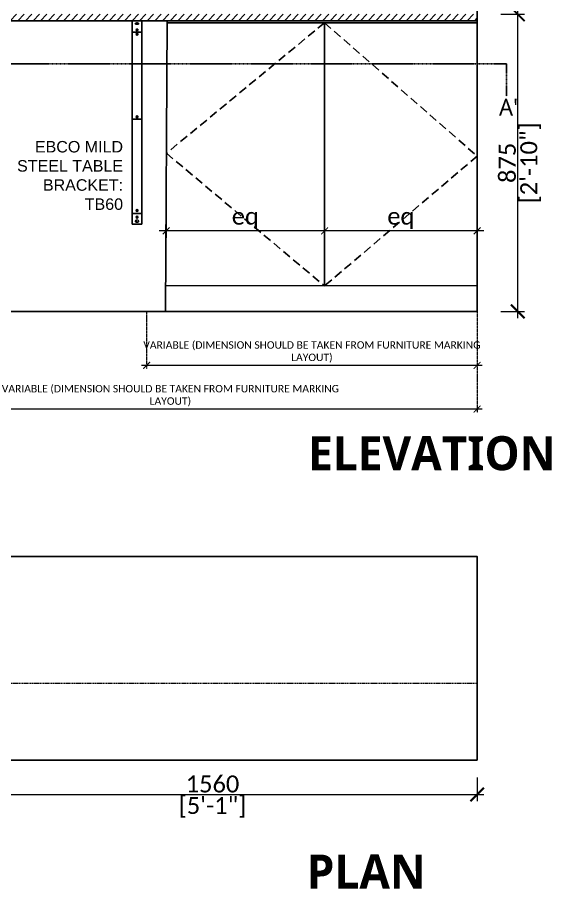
# Model space of a CAD drawing. Header units: millimetres. Extents: x 4214494 to 4225021, y -175262 to -164158.
# Drawn here: x 4219230 to 4220805, y -175262 to -172697 of the extents above; entities that cross this region are included whole.
import ezdxf

# ---------------------------------------------------------------- set-up
doc = ezdxf.new("R2010")
doc.units = ezdxf.units.MM
doc.header["$LTSCALE"] = 0.5
doc.header["$MEASUREMENT"] = 0
doc.header["$PDMODE"] = 2
for name, pattern in [('6TH FL INTERNAL WALL$0$HIDDEN', [9.525, 6.35, -3.175]), ('DASHED', [0.75, 0.5, -0.25]), ('DASHED2', [0.375, 0.25, -0.125]), ('PDF_IMPORT', [1, 0.8, -0.2])]:
    doc.linetypes.add(name, pattern=pattern)
for name, color, linetype, lineweight in [('A-Disp-Sunglasses Unit', 31, 'Continuous', 13), ('dim', 44, 'Continuous', 9), ('hatch', 252, 'Continuous', 9), ('TEXT', 7, 'Continuous', 30)]:
    doc.layers.add(name, color=color, linetype=linetype, lineweight=lineweight)
doc.layers.add('BG&E - DIMENSIONS', color=7, linetype='Continuous')
doc.layers.add('FURN', color=153, linetype='Continuous')
doc.styles.add('S50 - FURN', font='segoeuil.ttf', dxfattribs={"height": 75})
doc.styles.get("Standard").update_dxf_attribs({"font": 'arial.ttf'})
doc.styles.add('TEXT-25', font='calibril.ttf', dxfattribs={"height": 25})
doc.styles.add('TEXT-50', font='calibril.ttf', dxfattribs={"height": 50})
doc.styles.add('Titan-Fastrack', font='segoeuil.ttf')
doc.dimstyles.new('DIM-25', dxfattribs={"dimtxt": 25, "dimasz": 20, "dimexe": 10, "dimexo": 0.0625, "dimgap": 5, "dimtad": 1, "dimdec": 0, "dimzin": 0, "dimdsep": 46, "dimtxsty": 'TEXT-25', "dimblk": 'ARCHTICK', "dimcen": 0.09, "dimdle": 15, "dimclrd": 150, "dimclre": 8, "dimclrt": 7, "dimadec": 0, "dimazin": 0, "dimtfac": 1, "dimtdec": 0, "dimtofl": 0, "dimtmove": 0, "dimatfit": 3, "dimldrblk": 'OPEN30', "dimfxl": 50, "dimtolj": 1, "dimtzin": 0, "dimlwd": 5, "dimlwe": 0, "dimarcsym": 0})
doc.dimstyles.new('DIM-50', dxfattribs={"dimtxt": 50, "dimasz": 40, "dimexe": 20, "dimexo": 0.0625, "dimgap": 5, "dimtad": 1, "dimdec": 0, "dimzin": 0, "dimdsep": 46, "dimtxsty": 'TEXT-50', "dimblk": 'ARCHTICK', "dimcen": 0.09, "dimdle": 20, "dimclrd": 150, "dimclre": 8, "dimclrt": 7, "dimadec": 0, "dimazin": 0, "dimtfac": 1, "dimtdec": 0, "dimtofl": 0, "dimtmove": 0, "dimatfit": 3, "dimldrblk": 'OPEN30', "dimfxl": 50, "dimfxlon": 1, "dimtolj": 1, "dimtzin": 0, "dimlwd": 5, "dimlwe": 0, "dimarcsym": 0})

# ---------------------------------------------------------------- blocks, each defined once
blk = doc.blocks.new('_ArchTick')
at = {"color": 0, "linetype": 'ByBlock', "const_width": 0.15}
blk.add_lwpolyline([(-0.5, -0.5), (0.5, 0.5)], dxfattribs=at)
blk = doc.blocks.new('*D42')
at = {"layer": 'Defpoints', "color": 0, "lineweight": 0, "transparency": 16777216}
for p in [(4219668.8, -173266.3), (4220135.7, -173265.7, 0), (4219668.8, -173325.3, 0)]:
    blk.add_point(p, dxfattribs=at)
at = {"layer": 'dim', "color": 8, "linetype": 'Continuous', "lineweight": 0, "transparency": 16777216}
for p, q in [((4219668.8, -173275.3, 0), (4219668.8, -173345.3, 0)), ((4220135.7, -173275.3, 0), (4220135.7, -173345.3, 0))]:
    blk.add_line(p, q, dxfattribs=at)
at = {"layer": 'dim', "color": 150, "linetype": 'Continuous', "lineweight": 5, "transparency": 16777216}
blk.add_line((4220155.7, -173325.3, 0), (4219648.8, -173325.3, 0), dxfattribs=at)
at = {"layer": 'dim', "color": 150, "lineweight": 5, "transparency": 16777216, "xscale": 20, "yscale": 20, "zscale": 20, "rotation": 180}
blk.add_blockref('_ArchTick', (4219668.8, -173325.3, 0), dxfattribs=at)
at = {"layer": 'dim', "color": 150, "lineweight": 5, "transparency": 16777216, "xscale": 20, "yscale": 20, "zscale": 20}
blk.add_blockref('_ArchTick', (4220135.7, -173325.3, 0), dxfattribs=at)
at = {"layer": 'dim', "color": 7, "transparency": 16777216, "insert": (4219902.2, -173288.3, 0), "char_height": 50, "attachment_point": 5, "style": 'TEXT-50'}
blk.add_mtext('\\A1;eq', dxfattribs=at)
blk = doc.blocks.new('_Open30')
at = {"color": 0, "linetype": 'ByBlock', "lineweight": -2}
for p, q in [((-1, 0.268), (0, 0)), ((0, 0), (-1, -0.268)), ((0, 0), (-1, 0))]:
    blk.add_line(p, q, dxfattribs=at)
blk = doc.blocks.new('*D43')
at = {"layer": 'Defpoints', "color": 0, "lineweight": 0, "transparency": 16777216}
for p in [(4220135.7, -173249.9), (4220585.6, -173249.9), (4220135.7, -173325.3)]:
    blk.add_point(p, dxfattribs=at)
at = {"layer": 'dim', "color": 8, "linetype": 'Continuous', "lineweight": 0, "transparency": 16777216}
for p, q in [((4220135.7, -173275.3), (4220135.7, -173345.3)), ((4220585.6, -173275.3), (4220585.6, -173345.3))]:
    blk.add_line(p, q, dxfattribs=at)
at = {"layer": 'dim', "color": 150, "linetype": 'Continuous', "lineweight": 5, "transparency": 16777216}
blk.add_line((4220605.6, -173325.3), (4220115.7, -173325.3), dxfattribs=at)
at = {"layer": 'dim', "color": 150, "lineweight": 5, "transparency": 16777216, "xscale": 20, "yscale": 20, "zscale": 20, "rotation": 180}
blk.add_blockref('_ArchTick', (4220135.7, -173325.3), dxfattribs=at)
at = {"layer": 'dim', "color": 150, "lineweight": 5, "transparency": 16777216, "xscale": 20, "yscale": 20, "zscale": 20}
blk.add_blockref('_ArchTick', (4220585.6, -173325.3), dxfattribs=at)
at = {"layer": 'dim', "color": 7, "transparency": 16777216, "insert": (4220360.6, -173288.3), "char_height": 50, "attachment_point": 5, "style": 'TEXT-50'}
blk.add_mtext('\\A1;eq', dxfattribs=at)
blk = doc.blocks.new('*D47')
at = {"color": 8, "linetype": 'Continuous', "lineweight": 0, "transparency": 16777216}
for p, q in [((4219025.4, -174934.9, 0), (4219025.4, -175004.9, 0)), ((4220585.6, -174934.9, 0), (4220585.6, -175004.9, 0))]:
    blk.add_line(p, q, dxfattribs=at)
at = {"color": 150, "linetype": 'Continuous', "lineweight": 5, "transparency": 16777216}
blk.add_line((4219005.4, -174984.9, 0), (4220605.6, -174984.9, 0), dxfattribs=at)
at = {"layer": 'Defpoints', "color": 0, "lineweight": 0, "transparency": 16777216}
for p in [(4219025.4, -174883.9, 0), (4220585.6, -174883.9, 0), (4220585.6, -174984.9, 0)]:
    blk.add_point(p, dxfattribs=at)
at = {"color": 150, "lineweight": 5, "transparency": 16777216, "xscale": 40, "yscale": 40, "zscale": 40, "rotation": 180}
blk.add_blockref('_ArchTick', (4219025.4, -174984.9, 0), dxfattribs=at)
at = {"color": 150, "lineweight": 5, "transparency": 16777216, "xscale": 40, "yscale": 40, "zscale": 40}
blk.add_blockref('_ArchTick', (4220585.6, -174984.9, 0), dxfattribs=at)
at = {"color": 7, "transparency": 16777216, "char_height": 50, "attachment_point": 5, "style": 'TEXT-50'}
for s, insert in [('\\A1;1560', (4219805.5, -174954.3, 0)), ('\\A1;[5\'-1"]', (4219805.5, -175022.6, 0))]:
    blk.add_mtext(s, dxfattribs=dict(at, insert=insert))
blk = doc.blocks.new('*D12')
at = {"layer": 'BG&E - DIMENSIONS', "color": 150, "linetype": 'Continuous', "lineweight": 5, "transparency": 16777216}
blk.add_line((4220705.4, -173582.5, 0), (4220705.4, -172667.6, 0), dxfattribs=at)
at = {"layer": 'BG&E - DIMENSIONS', "color": 8, "linetype": 'Continuous', "lineweight": 0, "transparency": 16777216}
for p, q in [((4220655.4, -172687.6, 0), (4220725.4, -172687.6, 0)), ((4220655.4, -173562.5, 0), (4220725.4, -173562.5, 0))]:
    blk.add_line(p, q, dxfattribs=at)
at = {"layer": 'Defpoints', "color": 0, "lineweight": 0, "transparency": 16777216}
for p in [(4219664.3, -172687.6, 0), (4220705.4, -172687.6, 0), (4219150.8, -173562.5, 0)]:
    blk.add_point(p, dxfattribs=at)
at = {"layer": 'BG&E - DIMENSIONS', "color": 150, "lineweight": 5, "transparency": 16777216, "xscale": 40, "yscale": 40, "zscale": 40}
for p, rotation in [((4220705.4, -172687.6, 0), 90), ((4220705.4, -173562.5, 0), 270)]:
    blk.add_blockref('_ArchTick', p, dxfattribs=dict(at, rotation=rotation))
at = {"layer": 'BG&E - DIMENSIONS', "color": 7, "transparency": 16777216, "char_height": 50, "attachment_point": 5, "rotation": 90, "style": 'TEXT-50'}
for s, insert in [('\\A1;[2\'-10"]', (4220743.1, -173125, 0)), ('\\A1;875', (4220674.8, -173125, 0))]:
    blk.add_mtext(s, dxfattribs=dict(at, insert=insert))
blk = doc.blocks.new('*D13')
at = {"layer": 'BG&E - DIMENSIONS', "color": 150, "linetype": 'Continuous', "lineweight": 5, "transparency": 16777216}
blk.add_line((4220705.4, -172707.6, 0), (4220705.4, -172067.7, 0), dxfattribs=at)
at = {"layer": 'BG&E - DIMENSIONS', "color": 8, "linetype": 'Continuous', "lineweight": 0, "transparency": 16777216}
for p, q in [((4220655.4, -172087.7, 0), (4220725.4, -172087.7, 0)), ((4220655.4, -172687.6, 0), (4220725.4, -172687.6, 0))]:
    blk.add_line(p, q, dxfattribs=at)
at = {"layer": 'Defpoints', "color": 0, "lineweight": 0, "transparency": 16777216}
for p in [(4220593.9, -172087.7, 0), (4220705.4, -172087.7, 0), (4220593.9, -172687.6, 0)]:
    blk.add_point(p, dxfattribs=at)
at = {"layer": 'BG&E - DIMENSIONS', "color": 150, "lineweight": 5, "transparency": 16777216, "xscale": 40, "yscale": 40, "zscale": 40}
for p, rotation in [((4220705.4, -172087.7, 0), 90), ((4220705.4, -172687.6, 0), 270)]:
    blk.add_blockref('_ArchTick', p, dxfattribs=dict(at, rotation=rotation))
at = {"layer": 'BG&E - DIMENSIONS', "color": 7, "transparency": 16777216, "char_height": 50, "attachment_point": 5, "rotation": 90, "style": 'TEXT-50'}
for s, insert in [('\\A1;600', (4220674.8, -172387.6, 0)), ("\\A1;[2']", (4220743.1, -172387.6, 0))]:
    blk.add_mtext(s, dxfattribs=dict(at, insert=insert))
blk = doc.blocks.new('*D17')
at = {"layer": 'Defpoints', "color": 0, "lineweight": 0, "ltscale": 0.5, "transparency": 16777216}
for p in [(4219611.4, -173562.5, 0), (4220585.6, -173562.5, 0), (4219611.4, -173721.4)]:
    blk.add_point(p, dxfattribs=at)
at = {"layer": 'dim', "color": 8, "linetype": 'DASHED', "lineweight": 0, "ltscale": 0.5, "transparency": 16777216}
for p, q in [((4219611.4, -173562.6), (4219611.4, -173731.4)), ((4220585.6, -173562.5), (4220585.6, -173731.4))]:
    blk.add_line(p, q, dxfattribs=at)
at = {"layer": 'dim', "color": 150, "linetype": 'Continuous', "lineweight": 5, "ltscale": 0.5, "transparency": 16777216}
blk.add_line((4220600.6, -173721.4), (4219596.4, -173721.4), dxfattribs=at)
at = {"layer": 'dim', "color": 150, "lineweight": 5, "ltscale": 0.5, "transparency": 16777216, "xscale": 20, "yscale": 20, "zscale": 20, "rotation": 180}
blk.add_blockref('_ArchTick', (4219611.4, -173721.4), dxfattribs=at)
at = {"layer": 'dim', "color": 150, "lineweight": 5, "ltscale": 0.5, "transparency": 16777216, "xscale": 20, "yscale": 20, "zscale": 20}
blk.add_blockref('_ArchTick', (4220585.6, -173721.4), dxfattribs=at)
at = {"layer": 'dim', "color": 7, "ltscale": 0.5, "transparency": 16777216, "insert": (4220098.5, -173681.9), "char_height": 25, "width": 992.536, "attachment_point": 5, "style": 'TEXT-25'}
blk.add_mtext('\\A1;{\\H0.875x;\\C1;VARIABLE (DIMENSION SHOULD BE TAKEN FROM FURNITURE MARKING LAYOUT)}', dxfattribs=at)
blk = doc.blocks.new('*D18')
at = {"layer": 'Defpoints', "color": 0, "lineweight": 0, "ltscale": 0.5, "transparency": 16777216}
for p in [(4219125.4, -173549.7, -68.7), (4220585.6, -173562.5, 0), (4219125.4, -173850.1)]:
    blk.add_point(p, dxfattribs=at)
at = {"layer": 'dim', "color": 8, "linetype": 'DASHED', "lineweight": 0, "ltscale": 0.5, "transparency": 16777216}
for p, q in [((4219125.4, -173549.8), (4219125.4, -173860.1)), ((4220585.6, -173562.5), (4220585.6, -173860.1))]:
    blk.add_line(p, q, dxfattribs=at)
at = {"layer": 'dim', "color": 150, "linetype": 'Continuous', "lineweight": 5, "ltscale": 0.5, "transparency": 16777216}
blk.add_line((4220600.6, -173850.1), (4219110.4, -173850.1), dxfattribs=at)
at = {"layer": 'dim', "color": 150, "lineweight": 5, "ltscale": 0.5, "transparency": 16777216, "xscale": 20, "yscale": 20, "zscale": 20, "rotation": 180}
blk.add_blockref('_ArchTick', (4219125.4, -173850.1), dxfattribs=at)
at = {"layer": 'dim', "color": 150, "lineweight": 5, "ltscale": 0.5, "transparency": 16777216, "xscale": 20, "yscale": 20, "zscale": 20}
blk.add_blockref('_ArchTick', (4220585.6, -173850.1), dxfattribs=at)
at = {"layer": 'dim', "color": 7, "ltscale": 0.5, "transparency": 16777216, "insert": (4219681.4, -173810.6), "char_height": 25, "width": 992.536, "attachment_point": 5, "style": 'TEXT-25'}
blk.add_mtext('\\A1;{\\H0.875x;\\C1;VARIABLE (DIMENSION SHOULD BE TAKEN FROM FURNITURE MARKING LAYOUT)}', dxfattribs=at)

msp = doc.modelspace()

# ---------------------------------------------------------------- hatches: boundary and pattern name
at = {"layer": 'hatch'}
h = msp.add_hatch(dxfattribs=at)
h.set_pattern_fill('ANSI31', color=256, scale=4.999393)
h.set_pattern_definition([(45, (4114895.72, -162333.371), (-11.2239569, 11.2239569), [])])
h.paths.add_polyline_path([(4220585.6, -172706.3), (4220585.6, -172687.6), (4218405.9, -172687.6), (4218405.9, -172706.3)])

# ---------------------------------------------------------------- linework, layer by layer
for p, q in [((4220585.6, -173562.5, 0), (4220585.6, -171175.5, 0)), ((4218405.9, -172706.3, 0), (4220585.6, -172706.3, 0)), ((4218405.9, -172706.3, 0), (4220585.6, -172706.3, 0)), ((4219568.9, -173305.8), (4219568.9, -172705.8)), ((4219596.9, -173305.8), (4219596.9, -172705.9)), ((4219672.3, -172706.3), (4219667, -173562.5)), ((4220585.6, -172712.4), (4219672.3, -172712.4)), ((4220135.7, -173487.5), (4220135.7, -172712.4)), ((4219596.9, -172740.5), (4219568.9, -172740.5)), ((4219596.9, -172996.3), (4219568.9, -172996.3)), ((4219596.9, -173274.5), (4219568.9, -173274.5)), ((4219568.9, -173305.8), (4219596.9, -173305.8)), ((4219667.4, -173486.5), (4220585.6, -173487.5)), ((4218387.9, -173562.5, 0), (4220585.6, -173562.5, 0))]:
    msp.add_line(p, q)
at = {"color": 251, "linetype": '6TH FL INTERNAL WALL$0$HIDDEN', "lineweight": 0, "true_color": 0x636466, "transparency": 33554687}
msp.add_line((4220585.6, -174658.2, 0), (4218387.9, -174658.2, 0), dxfattribs=at)
at = {"linetype": 'PDF_IMPORT', "lineweight": 13, "ltscale": 0.063221}
for points in [[(4219576.4, -172715), (4219589.4, -172715)], [(4219576.4, -173296.7), (4219589.4, -173296.7)]]:
    msp.add_lwpolyline(points, dxfattribs=at)
at = {"lineweight": 13}
for points in [[(4219585.4, -172717.4), (4219580.4, -172717.4, -0.999911), (4219580.4, -172712.5), (4219585.4, -172712.5, -0.999852)], [(4219585.4, -173294.2), (4219580.4, -173294.2, 0.999911), (4219580.4, -173299.2), (4219585.4, -173299.2, 0.999852)]]:
    msp.add_lwpolyline(points, format="xyb", close=True, dxfattribs=at)
at = {"linetype": 'PDF_IMPORT', "lineweight": 13, "ltscale": 0.058582}
for points in [[(4219582.9, -172711.1), (4219582.9, -172718.9)], [(4219582.9, -173300.6), (4219582.9, -173292.8)]]:
    msp.add_lwpolyline(points, dxfattribs=at)
at = {"color": 252, "linetype": 'DASHED2', "ltscale": 7, "elevation": 0}
msp.add_lwpolyline([(4218318.2, -172929), (4218318.2, -172833.8), (4220672, -172833.8), (4220672, -172929)], dxfattribs=at)
at = {"color": 35, "elevation": 0}
msp.add_lwpolyline([(4219025.4, -174883.9), (4220585.6, -174883.9), (4220585.6, -174284), (4219025.4, -174284)], close=True, dxfattribs=at)
for centre in [(4219583.1, -172733.6), (4219583.1, -172746.2), (4219583.1, -172989.4), (4219583.1, -173265.4), (4219583.1, -173284.8)]:
    msp.add_circle(centre, 2.67)
at = {"layer": 'FURN', "color": 8, "linetype": 'DASHED', "ltscale": 100, "elevation": 0}
for points in [[(4220135.7, -172712.4), (4219669.9, -173096.8), (4220135.7, -173487.5)], [(4220135.7, -172712.4), (4220585.6, -173105.2), (4220135.7, -173487.5)]]:
    msp.add_lwpolyline(points, dxfattribs=at)

# ---------------------------------------------------------------- texts
at = {"lineweight": 20, "insert": (4219541.8, -173060.6, -0.1), "char_height": 33.803, "width": 333.767, "attachment_point": 3}
msp.add_mtext('{\\C251;\\c6710371;EBCO MILD STEEL TABLE BRACKET: TB60}', dxfattribs=at)
at = {"layer": 'A-Disp-Sunglasses Unit', "color": 7, "char_height": 99.988, "attachment_point": 7, "style": 'Titan-Fastrack'}
for s, insert, width in [('\\pi529.20352;{\\fSegoe UI Light|b1|i0|c0|p34;ELEVATION}', (4219558, -174031.4, 0), 1728.865), ('\\pi848.16547;{\\fSegoe UI Light|b1|i0|c0|p34;PLAN}', (4219235, -175262.1, 0), 2003.832)]:
    msp.add_mtext(s, dxfattribs=dict(at, insert=insert, width=width))
at = {"layer": 'TEXT', "insert": (4220678.1, -172961.2, 0), "char_height": 49.99, "attachment_point": 5, "style": 'S50 - FURN'}
msp.add_mtext_dynamic_manual_height_columns("A'", width=1073.312, gutter_width=9998.8, heights=[0], dxfattribs=at)

# ---------------------------------------------------------------- dimensions: what is measured, and where the dimension line sits
dim = msp.add_linear_dim(base=(4220585.6, -174984.9, 0), p1=(4219025.4, -174883.9, 0), p2=(4220585.6, -174883.9, 0), dimstyle='DIM-50', override={"dimpost": '\\X'})
dim.commit()
dim.dimension.update_dxf_attribs({"geometry": '*D47', "text_midpoint": (4219805.5, -174984.9, 0), "dimtype": 128})
at = {"layer": 'BG&E - DIMENSIONS'}
for base, p1, p2, picture, middle in [((4220705.4, -172087.7, 0), (4220593.9, -172687.6, 0), (4220593.9, -172087.7, 0), '*D13', (4220705.4, -172387.6, 0)), ((4220705.4, -172687.6, 0), (4219150.8, -173562.5, 0), (4219664.3, -172687.6, 0), '*D12', (4220705.4, -173125, 0))]:
    dim = msp.add_linear_dim(base=base, p1=p1, p2=p2, angle=90, dimstyle='DIM-50', override={"dimpost": '\\X'}, dxfattribs=at)
    dim.commit()
    dim.dimension.update_dxf_attribs({"geometry": picture, "text_midpoint": middle})
at = {"layer": 'dim'}
for base, p1, p2, picture, middle in [((4219668.8, -173325.3, 0), (4220135.7, -173265.7, 0), (4219668.8, -173266.3), '*D42', (4219902.2, -173288.3, 0)), ((4220135.7, -173325.3), (4220585.6, -173249.9), (4220135.7, -173249.9), '*D43', (4220360.6, -173288.3))]:
    dim = msp.add_linear_dim(base=base, p1=p1, p2=p2, angle=180, text='eq', dimstyle='DIM-50', override={"dimasz": 20, "dimpost": '\\X'}, dxfattribs=at)
    dim.commit()
    dim.dimension.update_dxf_attribs({"geometry": picture, "text_midpoint": middle})
at = {"layer": 'dim', "color": 40, "ltscale": 0.5}
dim = msp.add_linear_dim(base=(4219125.4, -173850.1, 0), p1=(4220585.6, -173562.5, 0), p2=(4219125.4, -173549.7, -68.7), angle=180, text='{\\H0.875x;\\C1;VARIABLE (DIMENSION SHOULD BE TAKEN FROM FURNITURE MARKING LAYOUT)}', dimstyle='DIM-25', override={"dimpost": '\\X'}, dxfattribs=at)
dim.commit()
dim.dimension.update_dxf_attribs({"geometry": '*D18', "text_midpoint": (4219681.4, -173850.1, 0), "dimtype": 128})
at = {"layer": 'dim', "ltscale": 0.5}
dim = msp.add_linear_dim(base=(4219611.4, -173721.4, 0), p1=(4220585.6, -173562.5, 0), p2=(4219611.4, -173562.5, 0), angle=180, text='{\\H0.875x;\\C1;VARIABLE (DIMENSION SHOULD BE TAKEN FROM FURNITURE MARKING LAYOUT)}', dimstyle='DIM-25', override={"dimpost": '\\X'}, dxfattribs=at)
dim.commit()
dim.dimension.update_dxf_attribs({"geometry": '*D17', "text_midpoint": (4220098.5, -173721.4, 0), "dimtype": 128})

doc.saveas('drawing.dxf')
